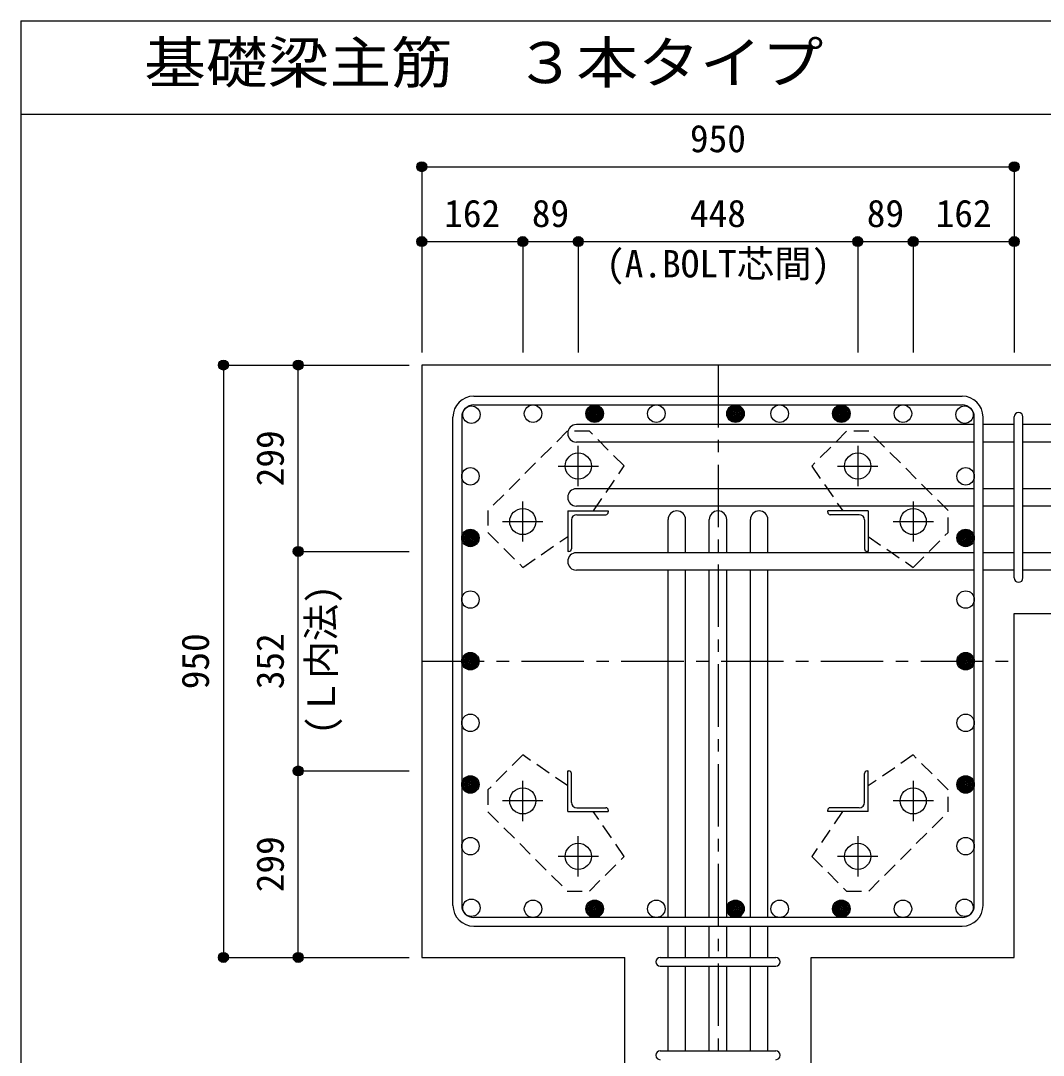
# Model space of a CAD drawing. Units: millimetres at full size, sheet at 1:20. Extents: x -3982 to 3969, y -2797 to 2801.
# Drawn here: x -3982 to -2342, y 1142 to 2801 of the extents above; entities that cross this region are included whole.
import ezdxf
from ezdxf.enums import TextEntityAlignment as Align

# ---------------------------------------------------------------- set-up
doc = ezdxf.new("R2010")
doc.units = ezdxf.units.MM
doc.header["$LTSCALE"] = 20
doc.header["$PDMODE"] = 32
doc.header["$PDSIZE"] = 10
doc.linetypes.add('CHAIN1', pattern=[8, 5, -1, 1, -1])
doc.linetypes.add('DASHED1', pattern=[1.8, 1.2, -0.6])
for name, color, linetype in [('6-1_躯体線', 2, 'Continuous'), ('6-2_A.Bolt_', 4, 'Continuous'), ('6-3_柱型主筋', 4, 'Continuous'), ('6-4_フープ', 7, 'Continuous'), ('6-5_梁主筋', 7, 'Continuous'), ('6-6_S.T.P.', 7, 'Continuous'), ('6-7_文字', 7, 'Continuous'), ('6-9_プレート', 4, 'DASHED1'), ('6-D_寸法', 4, 'Continuous'), ('F-0_枠', 6, 'Continuous')]:
    doc.layers.add(name, color=color, linetype=linetype)
doc.styles.add('ＭＳ ゴシック', font='')
doc.styles.get('ＭＳ ゴシック').set_extended_font_data('MS Gothic')

msp = doc.modelspace()

# ---------------------------------------------------------------- linework, layer by layer
at = {"layer": '6-1_躯体線'}
for p, q in [((-3338.87, 2248.59), (-3338.87, 1298.59)), ((-1988.87, 2248.59), (-3338.87, 2248.59)), ((-2388.87, 1850.09), (-1988.87, 1850.09)), ((-2388.87, 1298.59), (-2388.87, 1850.09)), ((-3338.87, 1298.59), (-3013.37, 1298.59)), ((-3013.37, 898.59), (-3013.37, 1298.59)), ((-2714.37, 898.59), (-2714.37, 1298.59)), ((-2714.37, 1298.59), (-2388.87, 1298.59))]:
    msp.add_line(p, q, dxfattribs=at)
at = {"layer": '6-2_A.Bolt_', "linetype": 'CHAIN1'}
for p, q in [((-3087.87, 2054.39), (-3087.87, 2118.89)), ((-2639.87, 2118.89), (-2639.87, 2054.39)), ((-3120.17, 2086.59), (-3055.67, 2086.59)), ((-2672.07, 2086.59), (-2607.57, 2086.59)), ((-3176.87, 1965.39), (-3176.87, 2029.89)), ((-2550.87, 2029.89), (-2550.87, 1965.39)), ((-3209.17, 1997.59), (-3144.67, 1997.59)), ((-2583.07, 1997.59), (-2518.57, 1997.59)), ((-3176.87, 1517.29), (-3176.87, 1581.79)), ((-2550.87, 1581.79), (-2550.87, 1517.29)), ((-3144.67, 1549.59), (-3209.17, 1549.59)), ((-2518.57, 1549.59), (-2583.07, 1549.59)), ((-3087.87, 1428.29), (-3087.87, 1492.79)), ((-2639.87, 1492.79), (-2639.87, 1428.29)), ((-3055.67, 1460.59), (-3120.17, 1460.59)), ((-2607.57, 1460.59), (-2672.07, 1460.59))]:
    msp.add_line(p, q, dxfattribs=at)
at = {"layer": '6-2_A.Bolt_'}
for p, q in [((-3104.87, 2014.59), (-3039.87, 2014.59)), ((-3104.87, 2014.59), (-3104.87, 1949.59)), ((-3090.37, 2008.59), (-3043.87, 2008.59)), ((-3039.87, 2014.59), (-3039.87, 2012.59)), ((-2622.87, 2014.59), (-2687.87, 2014.59)), ((-2687.87, 2012.59), (-2687.87, 2014.59)), ((-2637.37, 2008.59), (-2683.87, 2008.59)), ((-2622.87, 2014.59), (-2622.87, 1949.59)), ((-3098.87, 2000.09), (-3098.87, 1953.59)), ((-2628.87, 2000.09), (-2628.87, 1953.59)), ((-3102.87, 1949.59), (-3104.87, 1949.59)), ((-2622.87, 1949.59), (-2624.87, 1949.59)), ((-3104.87, 1597.59), (-3102.87, 1597.59)), ((-3104.87, 1532.59), (-3104.87, 1597.59)), ((-3098.87, 1547.09), (-3098.87, 1593.59)), ((-2628.87, 1547.09), (-2628.87, 1593.59)), ((-2624.87, 1597.59), (-2622.87, 1597.59)), ((-2622.87, 1532.59), (-2622.87, 1597.59)), ((-3104.87, 1532.59), (-3039.87, 1532.59)), ((-3090.37, 1538.59), (-3043.87, 1538.59)), ((-3039.87, 1534.59), (-3039.87, 1532.59)), ((-2687.87, 1532.59), (-2687.87, 1534.59)), ((-2622.87, 1532.59), (-2687.87, 1532.59)), ((-2637.37, 1538.59), (-2683.87, 1538.59))]:
    msp.add_line(p, q, dxfattribs=at)
at = {"layer": '6-2_A.Bolt_', "color": 3}
for centre in [(-3087.87, 2086.59), (-2639.87, 2086.59), (-3176.87, 1997.59), (-2550.87, 1997.59), (-3176.87, 1549.59), (-2550.87, 1549.59), (-3087.87, 1460.59), (-2639.87, 1460.59)]:
    msp.add_circle(centre, 21, dxfattribs=at)
at = {"layer": '6-2_A.Bolt_'}
for centre, radius, start, end in [((-3090.37, 2000.09), 8.5, 90, 180), ((-3043.87, 2012.59), 4, 270, 0), ((-2683.87, 2012.59), 4, 180, 270), ((-2637.37, 2000.09), 8.5, 0, 90), ((-3102.87, 1953.59), 4, 270, 0), ((-2624.87, 1953.59), 4, 180, 270), ((-3102.87, 1593.59), 4, 0, 90), ((-2624.87, 1593.59), 4, 90, 180), ((-3090.37, 1547.09), 8.5, 180, 270), ((-2637.37, 1547.09), 8.5, 270, 0), ((-3043.87, 1534.59), 4, 0, 90), ((-2683.87, 1534.59), 4, 90, 180)]:
    msp.add_arc(centre, radius, start, end, dxfattribs=at)
at = {"layer": '6-3_柱型主筋', "color": 3}
for centre in [(-3259.26, 2168.98), (-3160.41, 2170.59), (-3061.56, 2170.59), (-3061.56, 2170.59), (-2962.71, 2170.59), (-2835.87, 2170.59), (-2835.87, 2170.59), (-2765.02, 2170.59), (-2666.17, 2170.59), (-2666.17, 2170.59), (-2567.33, 2170.59), (-2468.48, 2168.98), (-3260.87, 2070.13), (-2466.87, 2070.13), (-3260.87, 1971.28), (-3260.87, 1971.28), (-2466.87, 1971.28), (-2466.87, 1971.28), (-3260.87, 1872.44), (-2466.87, 1872.44), (-3260.87, 1773.59), (-3260.87, 1773.59), (-2466.87, 1773.59), (-2466.87, 1773.59), (-3260.87, 1674.74), (-2466.87, 1674.74), (-3260.87, 1575.89), (-3260.87, 1575.89), (-2466.87, 1575.89), (-2466.87, 1575.89), (-3260.87, 1477.05), (-2466.87, 1477.05), (-3259.26, 1378.2), (-3160.41, 1376.59), (-3061.56, 1376.59), (-3061.56, 1376.59), (-2962.71, 1376.59), (-2835.87, 1376.59), (-2835.87, 1376.59), (-2765.02, 1376.59), (-2666.17, 1376.59), (-2666.17, 1376.59), (-2567.33, 1376.59), (-2468.48, 1378.2)]:
    msp.add_circle(centre, 14, dxfattribs=at)
at = {"layer": '6-3_柱型主筋'}
for centre, radius in [((-3061.56, 2170.59), 14), ((-3061.56, 2170.59), 12.6), ((-3061.56, 2170.59), 11.2), ((-3061.56, 2170.59), 9.8), ((-3061.56, 2170.59), 8.4), ((-3061.56, 2170.59), 7), ((-3061.56, 2170.59), 5.6), ((-3061.56, 2170.59), 4.2), ((-2835.87, 2170.59), 14), ((-2835.87, 2170.59), 12.6), ((-2835.87, 2170.59), 11.2), ((-2835.87, 2170.59), 9.8), ((-2835.87, 2170.59), 8.4), ((-2835.87, 2170.59), 7), ((-2835.87, 2170.59), 5.6), ((-2835.87, 2170.59), 4.2), ((-2666.17, 2170.59), 14), ((-2666.17, 2170.59), 12.6), ((-2666.17, 2170.59), 11.2), ((-2666.17, 2170.59), 9.8), ((-2666.17, 2170.59), 8.4), ((-2666.17, 2170.59), 7), ((-2666.17, 2170.59), 5.6), ((-2666.17, 2170.59), 4.2), ((-3061.56, 2170.59), 2.8), ((-3061.56, 2170.59), 1.4), ((-2835.87, 2170.59), 2.8), ((-2835.87, 2170.59), 1.4), ((-2666.17, 2170.59), 2.8), ((-2666.17, 2170.59), 1.4), ((-3260.87, 1971.28), 14), ((-3260.87, 1971.28), 12.6), ((-3260.87, 1971.28), 11.2), ((-3260.87, 1971.28), 9.8), ((-3260.87, 1971.28), 8.4), ((-3260.87, 1971.28), 7), ((-3260.87, 1971.28), 5.6), ((-3260.87, 1971.28), 4.2), ((-2466.87, 1971.28), 14), ((-2466.87, 1971.28), 12.6), ((-2466.87, 1971.28), 11.2), ((-2466.87, 1971.28), 9.8), ((-2466.87, 1971.28), 8.4), ((-2466.87, 1971.28), 7), ((-2466.87, 1971.28), 5.6), ((-2466.87, 1971.28), 4.2), ((-3260.87, 1971.28), 2.8), ((-3260.87, 1971.28), 1.4), ((-2466.87, 1971.28), 2.8), ((-2466.87, 1971.28), 1.4), ((-3260.87, 1773.59), 14), ((-3260.87, 1773.59), 12.6), ((-3260.87, 1773.59), 11.2), ((-3260.87, 1773.59), 9.8), ((-3260.87, 1773.59), 8.4), ((-3260.87, 1773.59), 7), ((-3260.87, 1773.59), 5.6), ((-3260.87, 1773.59), 4.2), ((-3260.87, 1773.59), 2.8), ((-2466.87, 1773.59), 14), ((-2466.87, 1773.59), 12.6), ((-2466.87, 1773.59), 11.2), ((-2466.87, 1773.59), 9.8), ((-2466.87, 1773.59), 8.4), ((-2466.87, 1773.59), 7), ((-2466.87, 1773.59), 5.6), ((-2466.87, 1773.59), 4.2), ((-2466.87, 1773.59), 2.8), ((-3260.87, 1773.59), 1.4), ((-2466.87, 1773.59), 1.4), ((-3260.87, 1575.89), 14), ((-3260.87, 1575.89), 12.6), ((-3260.87, 1575.89), 11.2), ((-3260.87, 1575.89), 9.8), ((-3260.87, 1575.89), 8.4), ((-3260.87, 1575.89), 7), ((-3260.87, 1575.89), 5.6), ((-3260.87, 1575.89), 4.2), ((-3260.87, 1575.89), 2.8), ((-3260.87, 1575.89), 1.4), ((-2466.87, 1575.89), 14), ((-2466.87, 1575.89), 12.6), ((-2466.87, 1575.89), 11.2), ((-2466.87, 1575.89), 9.8), ((-2466.87, 1575.89), 8.4), ((-2466.87, 1575.89), 7), ((-2466.87, 1575.89), 5.6), ((-2466.87, 1575.89), 4.2), ((-2466.87, 1575.89), 2.8), ((-2466.87, 1575.89), 1.4), ((-3061.56, 1376.59), 14), ((-3061.56, 1376.59), 12.6), ((-3061.56, 1376.59), 11.2), ((-3061.56, 1376.59), 9.8), ((-3061.56, 1376.59), 8.4), ((-3061.56, 1376.59), 7), ((-3061.56, 1376.59), 5.6), ((-3061.56, 1376.59), 4.2), ((-3061.56, 1376.59), 2.8), ((-3061.56, 1376.59), 1.4), ((-2835.87, 1376.59), 14), ((-2835.87, 1376.59), 12.6), ((-2835.87, 1376.59), 11.2), ((-2835.87, 1376.59), 9.8), ((-2835.87, 1376.59), 8.4), ((-2835.87, 1376.59), 7), ((-2835.87, 1376.59), 5.6), ((-2835.87, 1376.59), 4.2), ((-2835.87, 1376.59), 2.8), ((-2835.87, 1376.59), 1.4), ((-2666.17, 1376.59), 14), ((-2666.17, 1376.59), 12.6), ((-2666.17, 1376.59), 11.2), ((-2666.17, 1376.59), 9.8), ((-2666.17, 1376.59), 8.4), ((-2666.17, 1376.59), 7), ((-2666.17, 1376.59), 5.6), ((-2666.17, 1376.59), 4.2), ((-2666.17, 1376.59), 2.8), ((-2666.17, 1376.59), 1.4)]:
    msp.add_circle(centre, radius, dxfattribs=at)
at = {"layer": '6-4_フープ'}
for p, q in [((-3255.37, 2198.59), (-2472.37, 2198.59)), ((-3255.37, 2184.59), (-2472.37, 2184.59)), ((-3288.87, 1382.09), (-3288.87, 2165.09)), ((-3274.87, 2165.09), (-3274.87, 1382.09)), ((-2452.87, 1382.09), (-2452.87, 2165.09)), ((-2438.87, 1382.09), (-2438.87, 2165.09)), ((-2472.37, 1362.59), (-3255.37, 1362.59)), ((-3255.37, 1348.59), (-2472.37, 1348.59))]:
    msp.add_line(p, q, dxfattribs=at)
for centre, radius, start, end in [((-3255.37, 2165.09), 33.5, 90, 180), ((-2472.37, 2165.09), 33.5, 0, 90), ((-3255.37, 2165.09), 19.5, 90, 180), ((-2472.37, 2165.09), 19.5, 0, 90), ((-3255.37, 1382.09), 33.5, 180, 270), ((-3255.37, 1382.09), 19.5, 180, 270), ((-2472.37, 1382.09), 33.5, 270, 0), ((-2472.37, 1382.09), 19.5, 270, 0)]:
    msp.add_arc(centre, radius, start, end, dxfattribs=at)
at = {"layer": '6-5_梁主筋'}
for p, q in [((-2452.87, 2152.98), (-3090.87, 2152.98)), ((-2388.87, 2152.98), (-2438.87, 2152.98)), ((-2238.87, 2152.98), (-2374.87, 2152.98)), ((-2452.87, 2124.98), (-3090.87, 2124.98)), ((-2388.87, 2124.98), (-2438.87, 2124.98)), ((-2238.87, 2124.98), (-2374.87, 2124.98)), ((-2452.87, 2050.28), (-3090.87, 2050.28)), ((-2388.87, 2050.28), (-2438.87, 2050.28)), ((-2238.87, 2050.28), (-2374.87, 2050.28)), ((-2452.87, 2022.28), (-3090.87, 2022.28)), ((-2388.87, 2022.28), (-2438.87, 2022.28)), ((-2238.87, 2022.28), (-2374.87, 2022.28)), ((-2943.87, 1947.59), (-2943.87, 2000.59)), ((-2915.87, 1947.59), (-2915.87, 2000.59)), ((-2877.87, 1947.59), (-2877.87, 2000.59)), ((-2849.87, 1947.59), (-2849.87, 2000.59)), ((-2811.87, 1947.59), (-2811.87, 2000.59)), ((-2783.87, 1947.59), (-2783.87, 2000.59)), ((-2452.87, 1947.59), (-3090.87, 1947.59)), ((-2388.87, 1947.59), (-2438.87, 1947.59)), ((-2238.87, 1947.59), (-2374.87, 1947.59)), ((-2452.87, 1919.59), (-3090.87, 1919.59)), ((-2943.87, 1362.59), (-2943.87, 1919.59)), ((-2915.87, 1362.59), (-2915.87, 1919.59)), ((-2877.87, 1362.59), (-2877.87, 1919.59)), ((-2849.87, 1362.59), (-2849.87, 1919.59)), ((-2811.87, 1362.59), (-2811.87, 1919.59)), ((-2783.87, 1362.59), (-2783.87, 1919.59)), ((-2388.87, 1919.59), (-2438.87, 1919.59)), ((-2238.87, 1919.59), (-2374.87, 1919.59)), ((-2943.87, 1298.59), (-2943.87, 1348.59)), ((-2915.87, 1298.59), (-2915.87, 1348.59)), ((-2877.87, 1298.59), (-2877.87, 1348.59)), ((-2849.87, 1298.59), (-2849.87, 1348.59)), ((-2811.87, 1298.59), (-2811.87, 1348.59)), ((-2783.87, 1298.59), (-2783.87, 1348.59)), ((-2943.87, 1148.59), (-2943.87, 1284.59)), ((-2915.87, 1148.59), (-2915.87, 1284.59)), ((-2877.87, 1148.59), (-2877.87, 1284.59)), ((-2849.87, 1148.59), (-2849.87, 1284.59)), ((-2811.87, 1148.59), (-2811.87, 1284.59)), ((-2783.87, 1148.59), (-2783.87, 1284.59))]:
    msp.add_line(p, q, dxfattribs=at)
for centre, start, end in [((-3090.87, 2138.98), 90, 270), ((-3090.87, 2036.28), 90, 270), ((-2929.87, 2000.59), 0, 180), ((-2863.87, 2000.59), 0, 180), ((-2797.87, 2000.59), 0, 180), ((-3090.87, 1933.59), 90, 270)]:
    msp.add_arc(centre, 14, start, end, dxfattribs=at)
at = {"layer": '6-6_S.T.P.'}
for p, q in [((-2388.87, 1907.09), (-2388.87, 2165.48)), ((-2374.87, 1907.09), (-2374.87, 2165.48)), ((-2956.37, 1298.59), (-2771.37, 1298.59)), ((-2956.37, 1284.59), (-2771.37, 1284.59)), ((-2956.37, 1148.59), (-2771.37, 1148.59))]:
    msp.add_line(p, q, dxfattribs=at)
for centre, start, end in [((-2381.87, 2165.48), 0, 180), ((-2381.87, 2165.48), 0, 180), ((-2381.87, 2165.48), 0, 180), ((-2381.87, 2165.48), 0, 180), ((-2381.87, 1907.09), 180, 0), ((-2381.87, 1907.09), 180, 0), ((-2381.87, 1907.09), 180, 0), ((-2381.87, 1907.09), 180, 0), ((-2956.37, 1291.59), 90, 270), ((-2956.37, 1291.59), 90, 270), ((-2956.37, 1291.59), 90, 270), ((-2956.37, 1291.59), 90, 270), ((-2771.37, 1291.59), 270, 90), ((-2771.37, 1291.59), 270, 90), ((-2771.37, 1291.59), 270, 90), ((-2771.37, 1291.59), 270, 90), ((-2956.37, 1141.59), 90, 270), ((-2771.37, 1141.59), 270, 90)]:
    msp.add_arc(centre, 7, start, end, dxfattribs=at)
at = {"layer": '6-9_プレート'}
for points in [[(-3063.67, 2014.59), (-3014.27, 2086.69), (-3070.17, 2142.49), (-3105.47, 2142.49), (-3232.77, 2015.19), (-3232.77, 1979.89), (-3176.87, 1923.99), (-3104.87, 1973.49)], [(-2622.87, 1973.39), (-2550.77, 1923.99), (-2494.97, 1979.89), (-2494.97, 2015.19), (-2622.27, 2142.49), (-2657.57, 2142.49), (-2713.47, 2086.59), (-2663.97, 2014.59)], [(-3104.87, 1573.79), (-3176.97, 1623.19), (-3232.77, 1567.29), (-3232.77, 1531.99), (-3105.47, 1404.69), (-3070.17, 1404.69), (-3014.27, 1460.59), (-3063.77, 1532.59)], [(-2664.07, 1532.59), (-2713.47, 1460.49), (-2657.57, 1404.69), (-2622.27, 1404.69), (-2494.97, 1531.99), (-2494.97, 1567.29), (-2550.87, 1623.19), (-2622.87, 1573.69)]]:
    msp.add_lwpolyline(points, dxfattribs=at)
at = {"layer": '6-D_寸法'}
for p, q in [((-3338.87, 2566.62), (-3338.87, 2446.62)), ((-3338.87, 2566.62), (-3338.87, 2446.62)), ((-3338.87, 2566.62), (-2388.87, 2566.62)), ((-2388.87, 2566.62), (-2388.87, 2446.62)), ((-3338.87, 2446.62), (-3176.87, 2446.62)), ((-3338.87, 2446.62), (-3338.87, 2268.59)), ((-3176.87, 2446.62), (-3176.87, 2268.59)), ((-3176.87, 2446.62), (-3087.87, 2446.62)), ((-3087.87, 2446.62), (-3087.87, 2268.59)), ((-3087.87, 2446.62), (-2639.87, 2446.62)), ((-2639.87, 2446.62), (-2639.87, 2268.59)), ((-2639.87, 2446.62), (-2550.87, 2446.62)), ((-2550.87, 2446.62), (-2550.87, 2268.59)), ((-2550.87, 2446.62), (-2388.87, 2446.62)), ((-2388.87, 2446.62), (-2388.87, 2268.59)), ((-2388.87, 2446.62), (-2388.87, 2268.59)), ((-3656.89, 2248.59), (-3536.89, 2248.59)), ((-3656.89, 2248.59), (-3536.89, 2248.59)), ((-3656.89, 2248.59), (-3656.89, 1298.59)), ((-3536.89, 1949.59), (-3536.89, 2248.59)), ((-3536.89, 2248.59), (-3358.87, 2248.59)), ((-3536.89, 1597.59), (-3536.89, 1949.59)), ((-3536.89, 1949.59), (-3358.87, 1949.59)), ((-3536.89, 1298.59), (-3536.89, 1597.59)), ((-3536.89, 1597.59), (-3358.87, 1597.59)), ((-3656.89, 1298.59), (-3536.89, 1298.59)), ((-3536.89, 1298.59), (-3358.87, 1298.59)), ((-3536.89, 1298.59), (-3358.87, 1298.59))]:
    msp.add_line(p, q, dxfattribs=at)
at = {"layer": '6-D_寸法', "linetype": 'CHAIN1'}
for p, q in [((-2863.87, 2248.59), (-2863.87, 898.59)), ((-3338.87, 1773.59), (-2388.87, 1773.59))]:
    msp.add_line(p, q, dxfattribs=at)
at = {"layer": '6-D_寸法'}
for centre, radius in [((-3338.87, 2566.62), 8), ((-3338.87, 2566.62), 7.2), ((-3338.87, 2566.62), 6.4), ((-3338.87, 2566.62), 5.6), ((-2388.87, 2566.62), 8), ((-2388.87, 2566.62), 7.2), ((-2388.87, 2566.62), 6.4), ((-2388.87, 2566.62), 5.6), ((-3338.87, 2566.62), 4.8), ((-3338.87, 2566.62), 4), ((-3338.87, 2566.62), 3.2), ((-3338.87, 2566.62), 2.4), ((-3338.87, 2566.62), 1.6), ((-3338.87, 2566.62), 0.8), ((-2388.87, 2566.62), 4.8), ((-2388.87, 2566.62), 4), ((-2388.87, 2566.62), 3.2), ((-2388.87, 2566.62), 2.4), ((-2388.87, 2566.62), 1.6), ((-2388.87, 2566.62), 0.8), ((-3338.87, 2446.62), 8), ((-3338.87, 2446.62), 7.2), ((-3338.87, 2446.62), 6.4), ((-3338.87, 2446.62), 5.6), ((-3338.87, 2446.62), 4.8), ((-3338.87, 2446.62), 4), ((-3338.87, 2446.62), 3.2), ((-3338.87, 2446.62), 2.4), ((-3338.87, 2446.62), 1.6), ((-3338.87, 2446.62), 0.8), ((-3176.87, 2446.62), 8), ((-3176.87, 2446.62), 7.2), ((-3176.87, 2446.62), 6.4), ((-3176.87, 2446.62), 5.6), ((-3176.87, 2446.62), 4.8), ((-3176.87, 2446.62), 4), ((-3176.87, 2446.62), 3.2), ((-3176.87, 2446.62), 2.4), ((-3176.87, 2446.62), 1.6), ((-3176.87, 2446.62), 0.8), ((-3087.87, 2446.62), 8), ((-3087.87, 2446.62), 7.2), ((-3087.87, 2446.62), 6.4), ((-3087.87, 2446.62), 5.6), ((-3087.87, 2446.62), 4.8), ((-3087.87, 2446.62), 4), ((-3087.87, 2446.62), 3.2), ((-3087.87, 2446.62), 2.4), ((-3087.87, 2446.62), 1.6), ((-3087.87, 2446.62), 0.8), ((-2639.87, 2446.62), 8), ((-2639.87, 2446.62), 7.2), ((-2639.87, 2446.62), 6.4), ((-2639.87, 2446.62), 5.6), ((-2639.87, 2446.62), 4.8), ((-2639.87, 2446.62), 4), ((-2639.87, 2446.62), 3.2), ((-2639.87, 2446.62), 2.4), ((-2639.87, 2446.62), 1.6), ((-2639.87, 2446.62), 0.8), ((-2550.87, 2446.62), 8), ((-2550.87, 2446.62), 7.2), ((-2550.87, 2446.62), 6.4), ((-2550.87, 2446.62), 5.6), ((-2550.87, 2446.62), 4.8), ((-2550.87, 2446.62), 4), ((-2550.87, 2446.62), 3.2), ((-2550.87, 2446.62), 2.4), ((-2550.87, 2446.62), 1.6), ((-2550.87, 2446.62), 0.8), ((-2388.87, 2446.62), 8), ((-2388.87, 2446.62), 7.2), ((-2388.87, 2446.62), 6.4), ((-2388.87, 2446.62), 5.6), ((-2388.87, 2446.62), 4.8), ((-2388.87, 2446.62), 4), ((-2388.87, 2446.62), 3.2), ((-2388.87, 2446.62), 2.4), ((-2388.87, 2446.62), 1.6), ((-2388.87, 2446.62), 0.8), ((-3656.89, 2248.59), 8), ((-3536.89, 2248.59), 8), ((-3656.89, 2248.59), 7.2), ((-3656.89, 2248.59), 6.4), ((-3656.89, 2248.59), 5.6), ((-3656.89, 2248.59), 4.8), ((-3656.89, 2248.59), 4), ((-3656.89, 2248.59), 3.2), ((-3656.89, 2248.59), 2.4), ((-3656.89, 2248.59), 1.6), ((-3656.89, 2248.59), 0.8), ((-3536.89, 2248.59), 7.2), ((-3536.89, 2248.59), 6.4), ((-3536.89, 2248.59), 5.6), ((-3536.89, 2248.59), 4.8), ((-3536.89, 2248.59), 4), ((-3536.89, 2248.59), 3.2), ((-3536.89, 2248.59), 2.4), ((-3536.89, 2248.59), 1.6), ((-3536.89, 2248.59), 0.8), ((-3536.89, 1949.59), 8), ((-3536.89, 1949.59), 7.2), ((-3536.89, 1949.59), 6.4), ((-3536.89, 1949.59), 5.6), ((-3536.89, 1949.59), 4.8), ((-3536.89, 1949.59), 4), ((-3536.89, 1949.59), 3.2), ((-3536.89, 1949.59), 2.4), ((-3536.89, 1949.59), 1.6), ((-3536.89, 1949.59), 0.8), ((-3536.89, 1597.59), 8), ((-3536.89, 1597.59), 7.2), ((-3536.89, 1597.59), 6.4), ((-3536.89, 1597.59), 5.6), ((-3536.89, 1597.59), 4.8), ((-3536.89, 1597.59), 4), ((-3536.89, 1597.59), 3.2), ((-3536.89, 1597.59), 2.4), ((-3536.89, 1597.59), 1.6), ((-3536.89, 1597.59), 0.8), ((-3656.89, 1298.59), 8), ((-3656.89, 1298.59), 7.2), ((-3656.89, 1298.59), 6.4), ((-3656.89, 1298.59), 5.6), ((-3656.89, 1298.59), 4.8), ((-3656.89, 1298.59), 4), ((-3656.89, 1298.59), 3.2), ((-3656.89, 1298.59), 2.4), ((-3656.89, 1298.59), 1.6), ((-3656.89, 1298.59), 0.8), ((-3536.89, 1298.59), 8), ((-3536.89, 1298.59), 7.2), ((-3536.89, 1298.59), 6.4), ((-3536.89, 1298.59), 5.6), ((-3536.89, 1298.59), 4.8), ((-3536.89, 1298.59), 4), ((-3536.89, 1298.59), 3.2), ((-3536.89, 1298.59), 2.4), ((-3536.89, 1298.59), 1.6), ((-3536.89, 1298.59), 0.8)]:
    msp.add_circle(centre, radius, dxfattribs=at)
at = {"layer": '6-D_寸法', "color": 7}
for p in [(-3338.87, 2566.62), (-2388.87, 2566.62), (-3338.87, 2446.62), (-3176.87, 2446.62), (-3087.87, 2446.62), (-2639.87, 2446.62), (-2550.87, 2446.62), (-2388.87, 2446.62), (-3656.89, 2248.59), (-3536.89, 2248.59), (-3536.89, 1949.59), (-3536.89, 1597.59), (-3656.89, 1298.59), (-3536.89, 1298.59)]:
    msp.add_point(p, dxfattribs=at)
at = {"layer": 'F-0_枠'}
for q in [(3969.4, 2800.77), (-3981.92, -2796.83)]:
    msp.add_line((-3981.92, 2800.77), q, dxfattribs=at)
at = {"layer": 'F-0_枠', "color": 2}
msp.add_line((-3981.92, 2650.77), (2482.4, 2650.77), dxfattribs=at)

# ---------------------------------------------------------------- texts
at = {"layer": '6-7_文字', "color": 2, "style": 'ＭＳ ゴシック', "width": 1.1}
msp.add_text('\u3000\u3000基礎梁主筋\u3000３本タイプ', height=65.98, dxfattribs=at).set_placement((-3981.92, 2680.77), align=Align.BOTTOM_LEFT)
at = {"layer": '6-7_文字', "color": 4, "style": 'ＭＳ ゴシック'}
msp.add_text('(A.BOLT芯間)', height=43.99, dxfattribs=at).set_placement((-3043.34, 2375.84), align=Align.BOTTOM_LEFT)
msp.add_text('(Ｌ内法)', height=43.99, rotation=90, dxfattribs=at).set_placement((-3464.93, 1655.83), align=Align.BOTTOM_LEFT)
at = {"layer": '6-D_寸法', "style": 'ＭＳ ゴシック'}
for s, p in [('950', (-2908.87, 2576.62)), ('162', (-3302.87, 2456.62)), ('89', (-3162.37, 2456.62)), ('448', (-2908.87, 2456.62)), ('89', (-2625.37, 2456.62)), ('162', (-2514.87, 2456.62))]:
    msp.add_text(s, height=43.99, dxfattribs=at).set_placement(p, align=Align.BOTTOM_LEFT)
for s, p in [('299', (-3546.89, 2054.09)), ('950', (-3666.89, 1728.59)), ('352', (-3546.89, 1728.59)), ('299', (-3546.89, 1403.09))]:
    msp.add_text(s, height=43.99, rotation=90, dxfattribs=at).set_placement(p, align=Align.BOTTOM_LEFT)

doc.saveas('drawing.dxf')
